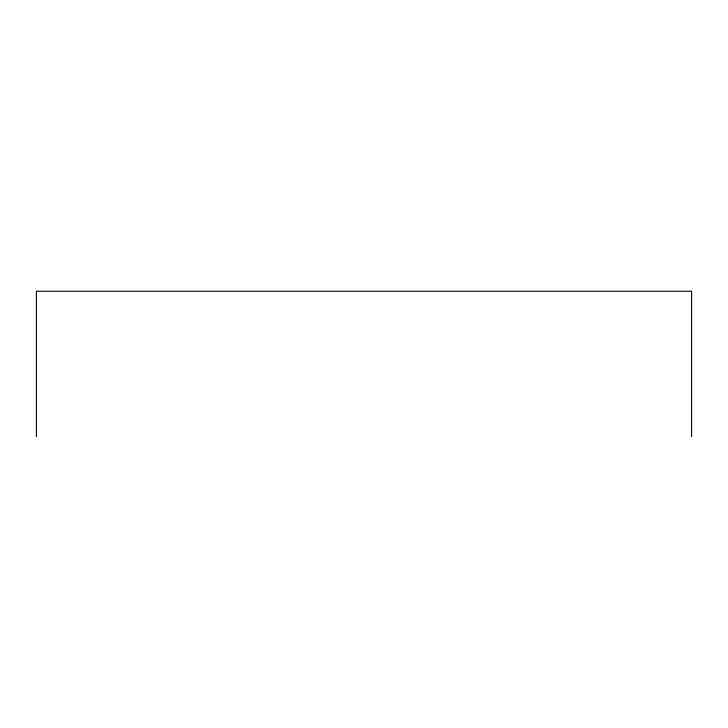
<?xml version="1.0" encoding="UTF-8"?>
<svg xmlns="http://www.w3.org/2000/svg" width="728" height="728" viewBox="0 0 728 728"><rect width="100%" height="100%" fill="white"/><g stroke="black" fill="none" stroke-linecap="round" stroke-linejoin="round"><path stroke-width="1.09" d="M691.6 436.745L691.6 291.255L36.4 291.255L36.4 436.745"/></g></svg>
